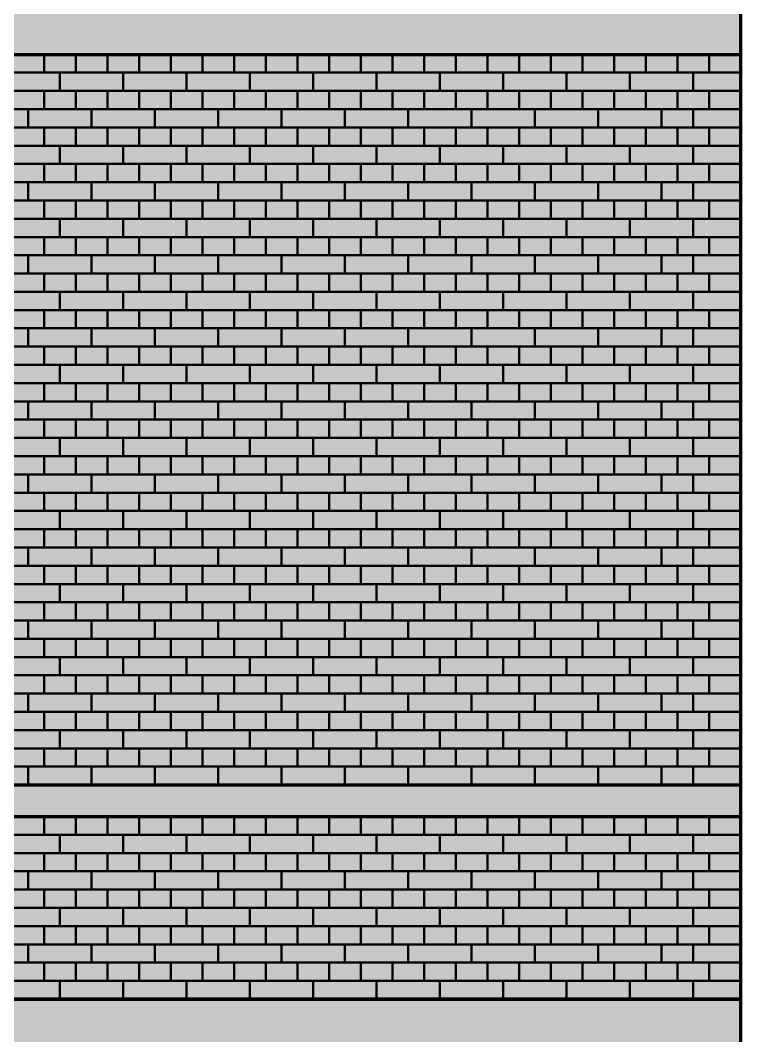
# Model space of a CAD drawing. Header units: millimetres. Extents: x 26 to 140, y 301 to 425.
# Drawn here: x 115.57 to 140.22, y 335.29 to 370.04 of the extents above; entities that cross this region are included whole.
import ezdxf

# ---------------------------------------------------------------- set-up
doc = ezdxf.new("R2010")
doc.units = ezdxf.units.MM
doc.linetypes.add('Volllinie', pattern=[0])
for name, color, linetype, lineweight, true_color in [('Fundament', 178, 'Continuous', 25, 0x000000), ('Rot', 178, 'Continuous', 70, 0x000000), ('Schwarz', 178, 'Continuous', 70, 0x000000), ('Zeichnung', 178, 'Continuous', 25, 0x000000)]:
    doc.layers.add(name, color=color, linetype=linetype, lineweight=lineweight, true_color=true_color)

msp = doc.modelspace()

# ---------------------------------------------------------------- hatches: boundary and pattern name
at = {"layer": 'Fundament', "linetype": 'Volllinie', "lineweight": 50, "true_color": 0xccc4ba}
msp.add_hatch(color=9, dxfattribs=at).paths.add_polyline_path([(41.633, 332.542), (41.633, 336.542), (140.216, 336.542), (140.216, 332.542)], flags=0)
at = {"layer": 'Rot', "linetype": 'Volllinie', "lineweight": 70, "true_color": 0xcc3300}
h = msp.add_hatch(color=22, dxfattribs=at)
edge = h.paths.add_edge_path(flags=0)
edge.add_line((84.966, 343.875), (84.966, 360.125))
edge.add_arc((90.924, 346.549), 14.826, 66.3035, 113.6965, ccw=False)
edge.add_line((96.883, 360.125), (96.883, 343.875))
edge.add_line((96.883, 343.875), (84.966, 343.875))
edge = h.paths.add_edge_path(flags=0)
edge.add_line((87.133, 377.917), (87.133, 393.542))
edge.add_arc((90.924, 382.353), 11.814, 71.2796, 108.7204, ccw=False)
edge.add_line((94.716, 393.542), (94.716, 377.917))
edge.add_line((94.716, 377.917), (87.133, 377.917))
edge = h.paths.add_edge_path(flags=0)
edge.add_line((82.258, 404.167), (82.258, 411.979))
edge.add_arc((85.237, 405.191), 7.413, 66.3035, 113.6965, ccw=False)
edge.add_line((88.216, 411.979), (88.216, 404.167))
edge.add_line((88.216, 404.167), (82.258, 404.167))
edge = h.paths.add_edge_path(flags=0)
edge.add_line((92.549, 404.167), (92.549, 411.979))
edge.add_arc((95.528, 405.191), 7.413, 66.3035, 113.6965, ccw=False)
edge.add_line((98.508, 411.979), (98.508, 404.167))
edge.add_line((98.508, 404.167), (92.549, 404.167))
h.paths.add_polyline_path([(41.633, 336.542), (140.216, 336.542), (140.216, 404.167), (105.008, 404.167), (105.008, 415.417), (95.633, 424.792), (85.133, 424.792), (75.758, 415.417), (75.758, 404.167), (41.633, 404.167)], flags=0)

# ---------------------------------------------------------------- linework, layer by layer
at = {"layer": 'Schwarz', "flags": 128}
msp.add_lwpolyline([(41.633, 336.542), (140.216, 336.542), (140.216, 404.167), (105.008, 404.167), (105.008, 415.417), (95.633, 424.792), (85.133, 424.792), (75.758, 415.417), (75.758, 404.167), (41.633, 404.167)], close=True, dxfattribs=at)
for points in [[(41.633, 368.875), (140.216, 368.875)], [(96.883, 343.875), (140.216, 343.875)], [(41.633, 342.792), (140.216, 342.792)]]:
    msp.add_lwpolyline(points, dxfattribs=at)
at = {"layer": 'Schwarz', "color": 178, "linetype": 'Volllinie', "lineweight": 70, "true_color": 0x000000, "flags": 128}
msp.add_lwpolyline([(41.633, 336.542), (41.633, 332.542), (140.216, 332.542), (140.216, 336.542)], close=True, dxfattribs=at)
at = {"layer": 'Zeichnung', "color": 1, "linetype": 'Volllinie', "lineweight": 50, "true_color": 0xff0000, "flags": 128}
for points in [[(116.383, 368.25), (116.383, 368.875)], [(117.466, 368.25), (117.466, 368.875)], [(118.549, 368.25), (118.549, 368.875)], [(119.633, 368.25), (119.633, 368.875)], [(120.716, 368.25), (120.716, 368.875)], [(121.799, 368.25), (121.799, 368.875)], [(122.883, 368.25), (122.883, 368.875)], [(123.966, 368.25), (123.966, 368.875)], [(125.049, 368.25), (125.049, 368.875)], [(126.133, 368.25), (126.133, 368.875)], [(127.216, 368.25), (127.216, 368.875)], [(128.299, 368.25), (128.299, 368.875)], [(129.383, 368.25), (129.383, 368.875)], [(130.466, 368.25), (130.466, 368.875)], [(131.549, 368.25), (131.549, 368.875)], [(132.633, 368.25), (132.633, 368.875)], [(133.716, 368.25), (133.716, 368.875)], [(134.799, 368.25), (134.799, 368.875)], [(135.883, 368.25), (135.883, 368.875)], [(136.966, 368.25), (136.966, 368.875)], [(138.049, 368.25), (138.049, 368.875)], [(139.133, 368.25), (139.133, 368.875)], [(140.216, 368.25), (41.633, 368.25)], [(116.924, 368.25), (116.924, 367.625)], [(119.091, 368.25), (119.091, 367.625)], [(121.258, 368.25), (121.258, 367.625)], [(123.424, 368.25), (123.424, 367.625)], [(125.591, 368.25), (125.591, 367.625)], [(127.758, 368.25), (127.758, 367.625)], [(129.924, 368.25), (129.924, 367.625)], [(132.091, 368.25), (132.091, 367.625)], [(134.258, 368.25), (134.258, 367.625)], [(136.424, 368.25), (136.424, 367.625)], [(138.591, 368.25), (138.591, 367.625)], [(41.633, 367.625), (140.216, 367.625)], [(116.383, 367), (116.383, 367.625)], [(117.466, 367), (117.466, 367.625)], [(118.549, 367), (118.549, 367.625)], [(119.633, 367), (119.633, 367.625)], [(120.716, 367), (120.716, 367.625)], [(121.799, 367), (121.799, 367.625)], [(122.883, 367), (122.883, 367.625)], [(123.966, 367), (123.966, 367.625)], [(125.049, 367), (125.049, 367.625)], [(126.133, 367), (126.133, 367.625)], [(127.216, 367), (127.216, 367.625)], [(128.299, 367), (128.299, 367.625)], [(129.383, 367), (129.383, 367.625)], [(130.466, 367), (130.466, 367.625)], [(131.549, 367), (131.549, 367.625)], [(132.633, 367), (132.633, 367.625)], [(133.716, 367), (133.716, 367.625)], [(134.799, 367), (134.799, 367.625)], [(135.883, 367), (135.883, 367.625)], [(136.966, 367), (136.966, 367.625)], [(138.049, 367), (138.049, 367.625)], [(139.133, 367), (139.133, 367.625)], [(41.633, 367), (140.216, 367)], [(115.841, 367), (115.841, 366.375)], [(118.008, 367), (118.008, 366.375)], [(120.174, 367), (120.174, 366.375)], [(122.341, 367), (122.341, 366.375)], [(124.508, 367), (124.508, 366.375)], [(126.674, 367), (126.674, 366.375)], [(128.841, 367), (128.841, 366.375)], [(131.008, 367), (131.008, 366.375)], [(133.174, 367), (133.174, 366.375)], [(135.341, 367), (135.341, 366.375)], [(137.508, 366.375), (137.508, 367)], [(138.591, 367), (138.591, 366.375)], [(41.633, 366.375), (140.216, 366.375)], [(116.383, 365.75), (116.383, 366.375)], [(117.466, 365.75), (117.466, 366.375)], [(118.549, 365.75), (118.549, 366.375)], [(119.633, 365.75), (119.633, 366.375)], [(120.716, 365.75), (120.716, 366.375)], [(121.799, 365.75), (121.799, 366.375)], [(122.883, 365.75), (122.883, 366.375)], [(123.966, 365.75), (123.966, 366.375)], [(125.049, 365.75), (125.049, 366.375)], [(126.133, 365.75), (126.133, 366.375)], [(127.216, 365.75), (127.216, 366.375)], [(128.299, 365.75), (128.299, 366.375)], [(129.383, 365.75), (129.383, 366.375)], [(130.466, 365.75), (130.466, 366.375)], [(131.549, 365.75), (131.549, 366.375)], [(132.633, 365.75), (132.633, 366.375)], [(133.716, 365.75), (133.716, 366.375)], [(134.799, 365.75), (134.799, 366.375)], [(135.883, 365.75), (135.883, 366.375)], [(136.966, 365.75), (136.966, 366.375)], [(138.049, 365.75), (138.049, 366.375)], [(139.133, 365.75), (139.133, 366.375)], [(140.216, 365.75), (41.633, 365.75)], [(116.924, 365.75), (116.924, 365.125)], [(119.091, 365.75), (119.091, 365.125)], [(121.258, 365.75), (121.258, 365.125)], [(123.424, 365.75), (123.424, 365.125)], [(125.591, 365.75), (125.591, 365.125)], [(127.758, 365.75), (127.758, 365.125)], [(129.924, 365.75), (129.924, 365.125)], [(132.091, 365.75), (132.091, 365.125)], [(134.258, 365.75), (134.258, 365.125)], [(136.424, 365.75), (136.424, 365.125)], [(138.591, 365.75), (138.591, 365.125)], [(41.633, 365.125), (140.216, 365.125)], [(116.383, 364.5), (116.383, 365.125)], [(117.466, 364.5), (117.466, 365.125)], [(118.549, 364.5), (118.549, 365.125)], [(119.633, 364.5), (119.633, 365.125)], [(120.716, 364.5), (120.716, 365.125)], [(121.799, 364.5), (121.799, 365.125)], [(122.883, 364.5), (122.883, 365.125)], [(123.966, 364.5), (123.966, 365.125)], [(125.049, 364.5), (125.049, 365.125)], [(126.133, 364.5), (126.133, 365.125)], [(127.216, 364.5), (127.216, 365.125)], [(128.299, 364.5), (128.299, 365.125)], [(129.383, 364.5), (129.383, 365.125)], [(130.466, 364.5), (130.466, 365.125)], [(131.549, 364.5), (131.549, 365.125)], [(132.633, 364.5), (132.633, 365.125)], [(133.716, 364.5), (133.716, 365.125)], [(134.799, 364.5), (134.799, 365.125)], [(135.883, 364.5), (135.883, 365.125)], [(136.966, 364.5), (136.966, 365.125)], [(138.049, 364.5), (138.049, 365.125)], [(139.133, 364.5), (139.133, 365.125)], [(41.633, 364.5), (140.216, 364.5)], [(115.841, 364.5), (115.841, 363.875)], [(118.008, 364.5), (118.008, 363.875)], [(120.174, 364.5), (120.174, 363.875)], [(122.341, 364.5), (122.341, 363.875)], [(124.508, 364.5), (124.508, 363.875)], [(126.674, 364.5), (126.674, 363.875)], [(128.841, 364.5), (128.841, 363.875)], [(131.008, 364.5), (131.008, 363.875)], [(133.174, 364.5), (133.174, 363.875)], [(135.341, 364.5), (135.341, 363.875)], [(137.508, 363.875), (137.508, 364.5)], [(138.591, 364.5), (138.591, 363.875)], [(140.216, 363.875), (95.62, 363.875)], [(116.383, 363.25), (116.383, 363.875)], [(117.466, 363.25), (117.466, 363.875)], [(118.549, 363.25), (118.549, 363.875)], [(119.633, 363.25), (119.633, 363.875)], [(120.716, 363.25), (120.716, 363.875)], [(121.799, 363.25), (121.799, 363.875)], [(122.883, 363.25), (122.883, 363.875)], [(123.966, 363.25), (123.966, 363.875)], [(125.049, 363.25), (125.049, 363.875)], [(126.133, 363.25), (126.133, 363.875)], [(127.216, 363.25), (127.216, 363.875)], [(128.299, 363.25), (128.299, 363.875)], [(129.383, 363.25), (129.383, 363.875)], [(130.466, 363.25), (130.466, 363.875)], [(131.549, 363.25), (131.549, 363.875)], [(132.633, 363.25), (132.633, 363.875)], [(133.716, 363.25), (133.716, 363.875)], [(134.799, 363.25), (134.799, 363.875)], [(135.883, 363.25), (135.883, 363.875)], [(136.966, 363.25), (136.966, 363.875)], [(138.049, 363.25), (138.049, 363.875)], [(139.133, 363.25), (139.133, 363.875)], [(97.506, 363.25), (140.216, 363.25)], [(116.924, 363.25), (116.924, 362.625)], [(119.091, 363.25), (119.091, 362.625)], [(121.258, 363.25), (121.258, 362.625)], [(123.424, 363.25), (123.424, 362.625)], [(125.591, 363.25), (125.591, 362.625)], [(127.758, 363.25), (127.758, 362.625)], [(129.924, 363.25), (129.924, 362.625)], [(132.091, 363.25), (132.091, 362.625)], [(134.258, 363.25), (134.258, 362.625)], [(136.424, 363.25), (136.424, 362.625)], [(138.591, 363.25), (138.591, 362.625)], [(140.216, 362.625), (97.98, 362.625)], [(116.383, 362), (116.383, 362.625)], [(117.466, 362), (117.466, 362.625)], [(118.549, 362), (118.549, 362.625)], [(119.633, 362), (119.633, 362.625)], [(120.716, 362), (120.716, 362.625)], [(121.799, 362), (121.799, 362.625)], [(122.883, 362), (122.883, 362.625)], [(123.966, 362), (123.966, 362.625)], [(125.049, 362), (125.049, 362.625)], [(126.133, 362), (126.133, 362.625)], [(127.216, 362), (127.216, 362.625)], [(128.299, 362), (128.299, 362.625)], [(129.383, 362), (129.383, 362.625)], [(130.466, 362), (130.466, 362.625)], [(131.549, 362), (131.549, 362.625)], [(132.633, 362), (132.633, 362.625)], [(133.716, 362), (133.716, 362.625)], [(134.799, 362), (134.799, 362.625)], [(135.883, 362), (135.883, 362.625)], [(136.966, 362), (136.966, 362.625)], [(138.049, 362), (138.049, 362.625)], [(139.133, 362), (139.133, 362.625)], [(140.216, 362), (97.706, 362)], [(115.841, 362), (115.841, 361.375)], [(118.008, 362), (118.008, 361.375)], [(120.174, 362), (120.174, 361.375)], [(122.341, 362), (122.341, 361.375)], [(124.508, 362), (124.508, 361.375)], [(126.674, 362), (126.674, 361.375)], [(128.841, 362), (128.841, 361.375)], [(131.008, 362), (131.008, 361.375)], [(133.174, 362), (133.174, 361.375)], [(135.341, 362), (135.341, 361.375)], [(137.508, 361.375), (137.508, 362)], [(138.591, 362), (138.591, 361.375)], [(140.216, 361.375), (97.431, 361.375)], [(116.383, 360.75), (116.383, 361.375)], [(117.466, 360.75), (117.466, 361.375)], [(118.549, 360.75), (118.549, 361.375)], [(119.633, 360.75), (119.633, 361.375)], [(120.716, 360.75), (120.716, 361.375)], [(121.799, 360.75), (121.799, 361.375)], [(122.883, 360.75), (122.883, 361.375)], [(123.966, 360.75), (123.966, 361.375)], [(125.049, 360.75), (125.049, 361.375)], [(126.133, 360.75), (126.133, 361.375)], [(127.216, 360.75), (127.216, 361.375)], [(128.299, 360.75), (128.299, 361.375)], [(129.383, 360.75), (129.383, 361.375)], [(130.466, 360.75), (130.466, 361.375)], [(131.549, 360.75), (131.549, 361.375)], [(132.633, 360.75), (132.633, 361.375)], [(133.716, 360.75), (133.716, 361.375)], [(134.799, 360.75), (134.799, 361.375)], [(135.883, 360.75), (135.883, 361.375)], [(136.966, 360.75), (136.966, 361.375)], [(138.049, 360.75), (138.049, 361.375)], [(139.133, 360.75), (139.133, 361.375)], [(97.157, 360.75), (140.216, 360.75)], [(116.924, 360.75), (116.924, 360.125)], [(119.091, 360.75), (119.091, 360.125)], [(121.258, 360.75), (121.258, 360.125)], [(123.424, 360.75), (123.424, 360.125)], [(125.591, 360.75), (125.591, 360.125)], [(127.758, 360.75), (127.758, 360.125)], [(129.924, 360.75), (129.924, 360.125)], [(132.091, 360.75), (132.091, 360.125)], [(134.258, 360.75), (134.258, 360.125)], [(136.424, 360.75), (136.424, 360.125)], [(138.591, 360.75), (138.591, 360.125)], [(140.216, 360.125), (96.883, 360.125)], [(116.383, 359.5), (116.383, 360.125)], [(117.466, 359.5), (117.466, 360.125)], [(118.549, 359.5), (118.549, 360.125)], [(119.633, 359.5), (119.633, 360.125)], [(120.716, 359.5), (120.716, 360.125)], [(121.799, 359.5), (121.799, 360.125)], [(122.883, 359.5), (122.883, 360.125)], [(123.966, 359.5), (123.966, 360.125)], [(125.049, 359.5), (125.049, 360.125)], [(126.133, 359.5), (126.133, 360.125)], [(127.216, 359.5), (127.216, 360.125)], [(128.299, 359.5), (128.299, 360.125)], [(129.383, 359.5), (129.383, 360.125)], [(130.466, 359.5), (130.466, 360.125)], [(131.549, 359.5), (131.549, 360.125)], [(132.633, 359.5), (132.633, 360.125)], [(133.716, 359.5), (133.716, 360.125)], [(134.799, 359.5), (134.799, 360.125)], [(135.883, 359.5), (135.883, 360.125)], [(136.966, 359.5), (136.966, 360.125)], [(138.049, 359.5), (138.049, 360.125)], [(139.133, 359.5), (139.133, 360.125)], [(140.216, 359.5), (96.883, 359.5)], [(115.841, 359.5), (115.841, 358.875)], [(118.008, 359.5), (118.008, 358.875)], [(120.174, 359.5), (120.174, 358.875)], [(122.341, 359.5), (122.341, 358.875)], [(124.508, 359.5), (124.508, 358.875)], [(126.674, 359.5), (126.674, 358.875)], [(128.841, 359.5), (128.841, 358.875)], [(131.008, 359.5), (131.008, 358.875)], [(133.174, 359.5), (133.174, 358.875)], [(135.341, 359.5), (135.341, 358.875)], [(137.508, 358.875), (137.508, 359.5)], [(138.591, 359.5), (138.591, 358.875)], [(140.216, 358.875), (96.883, 358.875)], [(116.383, 358.25), (116.383, 358.875)], [(117.466, 358.25), (117.466, 358.875)], [(118.549, 358.25), (118.549, 358.875)], [(119.633, 358.25), (119.633, 358.875)], [(120.716, 358.25), (120.716, 358.875)], [(121.799, 358.25), (121.799, 358.875)], [(122.883, 358.25), (122.883, 358.875)], [(123.966, 358.25), (123.966, 358.875)], [(125.049, 358.25), (125.049, 358.875)], [(126.133, 358.25), (126.133, 358.875)], [(127.216, 358.25), (127.216, 358.875)], [(128.299, 358.25), (128.299, 358.875)], [(129.383, 358.25), (129.383, 358.875)], [(130.466, 358.25), (130.466, 358.875)], [(131.549, 358.25), (131.549, 358.875)], [(132.633, 358.25), (132.633, 358.875)], [(133.716, 358.25), (133.716, 358.875)], [(134.799, 358.25), (134.799, 358.875)], [(135.883, 358.25), (135.883, 358.875)], [(136.966, 358.25), (136.966, 358.875)], [(138.049, 358.25), (138.049, 358.875)], [(139.133, 358.25), (139.133, 358.875)], [(96.883, 358.25), (140.216, 358.25)], [(116.924, 358.25), (116.924, 357.625)], [(119.091, 358.25), (119.091, 357.625)], [(121.258, 358.25), (121.258, 357.625)], [(123.424, 358.25), (123.424, 357.625)], [(125.591, 358.25), (125.591, 357.625)], [(127.758, 358.25), (127.758, 357.625)], [(129.924, 358.25), (129.924, 357.625)], [(132.091, 358.25), (132.091, 357.625)], [(134.258, 358.25), (134.258, 357.625)], [(136.424, 358.25), (136.424, 357.625)], [(138.591, 358.25), (138.591, 357.625)], [(140.216, 357.625), (96.883, 357.625)], [(116.383, 357), (116.383, 357.625)], [(117.466, 357), (117.466, 357.625)], [(118.549, 357), (118.549, 357.625)], [(119.633, 357), (119.633, 357.625)], [(120.716, 357), (120.716, 357.625)], [(121.799, 357), (121.799, 357.625)], [(122.883, 357), (122.883, 357.625)], [(123.966, 357), (123.966, 357.625)], [(125.049, 357), (125.049, 357.625)], [(126.133, 357), (126.133, 357.625)], [(127.216, 357), (127.216, 357.625)], [(128.299, 357), (128.299, 357.625)], [(129.383, 357), (129.383, 357.625)], [(130.466, 357), (130.466, 357.625)], [(131.549, 357), (131.549, 357.625)], [(132.633, 357), (132.633, 357.625)], [(133.716, 357), (133.716, 357.625)], [(134.799, 357), (134.799, 357.625)], [(135.883, 357), (135.883, 357.625)], [(136.966, 357), (136.966, 357.625)], [(138.049, 357), (138.049, 357.625)], [(139.133, 357), (139.133, 357.625)], [(140.216, 357), (96.883, 357)], [(115.841, 357), (115.841, 356.375)], [(118.008, 357), (118.008, 356.375)], [(120.174, 357), (120.174, 356.375)], [(122.341, 357), (122.341, 356.375)], [(124.508, 357), (124.508, 356.375)], [(126.674, 357), (126.674, 356.375)], [(128.841, 357), (128.841, 356.375)], [(131.008, 357), (131.008, 356.375)], [(133.174, 357), (133.174, 356.375)], [(135.341, 357), (135.341, 356.375)], [(137.508, 356.375), (137.508, 357)], [(138.591, 357), (138.591, 356.375)], [(140.216, 356.375), (96.883, 356.375)], [(116.383, 355.75), (116.383, 356.375)], [(117.466, 355.75), (117.466, 356.375)], [(118.549, 355.75), (118.549, 356.375)], [(119.633, 355.75), (119.633, 356.375)], [(120.716, 355.75), (120.716, 356.375)], [(121.799, 355.75), (121.799, 356.375)], [(122.883, 355.75), (122.883, 356.375)], [(123.966, 355.75), (123.966, 356.375)], [(125.049, 355.75), (125.049, 356.375)], [(126.133, 355.75), (126.133, 356.375)], [(127.216, 355.75), (127.216, 356.375)], [(128.299, 355.75), (128.299, 356.375)], [(129.383, 355.75), (129.383, 356.375)], [(130.466, 355.75), (130.466, 356.375)], [(131.549, 355.75), (131.549, 356.375)], [(132.633, 355.75), (132.633, 356.375)], [(133.716, 355.75), (133.716, 356.375)], [(134.799, 355.75), (134.799, 356.375)], [(135.883, 355.75), (135.883, 356.375)], [(136.966, 355.75), (136.966, 356.375)], [(138.049, 355.75), (138.049, 356.375)], [(139.133, 355.75), (139.133, 356.375)], [(96.883, 355.75), (140.216, 355.75)], [(116.924, 355.75), (116.924, 355.125)], [(119.091, 355.75), (119.091, 355.125)], [(121.258, 355.75), (121.258, 355.125)], [(123.424, 355.75), (123.424, 355.125)], [(125.591, 355.75), (125.591, 355.125)], [(127.758, 355.75), (127.758, 355.125)], [(129.924, 355.75), (129.924, 355.125)], [(132.091, 355.75), (132.091, 355.125)], [(134.258, 355.75), (134.258, 355.125)], [(136.424, 355.75), (136.424, 355.125)], [(138.591, 355.75), (138.591, 355.125)], [(140.216, 355.125), (96.883, 355.125)], [(116.383, 354.5), (116.383, 355.125)], [(117.466, 354.5), (117.466, 355.125)], [(118.549, 354.5), (118.549, 355.125)], [(119.633, 354.5), (119.633, 355.125)], [(120.716, 354.5), (120.716, 355.125)], [(121.799, 354.5), (121.799, 355.125)], [(122.883, 354.5), (122.883, 355.125)], [(123.966, 354.5), (123.966, 355.125)], [(125.049, 354.5), (125.049, 355.125)], [(126.133, 354.5), (126.133, 355.125)], [(127.216, 354.5), (127.216, 355.125)], [(128.299, 354.5), (128.299, 355.125)], [(129.383, 354.5), (129.383, 355.125)], [(130.466, 354.5), (130.466, 355.125)], [(131.549, 354.5), (131.549, 355.125)], [(132.633, 354.5), (132.633, 355.125)], [(133.716, 354.5), (133.716, 355.125)], [(134.799, 354.5), (134.799, 355.125)], [(135.883, 354.5), (135.883, 355.125)], [(136.966, 354.5), (136.966, 355.125)], [(138.049, 354.5), (138.049, 355.125)], [(139.133, 354.5), (139.133, 355.125)], [(140.216, 354.5), (96.883, 354.5)], [(115.841, 354.5), (115.841, 353.875)], [(118.008, 354.5), (118.008, 353.875)], [(120.174, 354.5), (120.174, 353.875)], [(122.341, 354.5), (122.341, 353.875)], [(124.508, 354.5), (124.508, 353.875)], [(126.674, 354.5), (126.674, 353.875)], [(128.841, 354.5), (128.841, 353.875)], [(131.008, 354.5), (131.008, 353.875)], [(133.174, 354.5), (133.174, 353.875)], [(135.341, 354.5), (135.341, 353.875)], [(137.508, 353.875), (137.508, 354.5)], [(138.591, 354.5), (138.591, 353.875)], [(140.216, 353.875), (96.883, 353.875)], [(116.383, 353.25), (116.383, 353.875)], [(117.466, 353.25), (117.466, 353.875)], [(118.549, 353.25), (118.549, 353.875)], [(119.633, 353.25), (119.633, 353.875)], [(120.716, 353.25), (120.716, 353.875)], [(121.799, 353.25), (121.799, 353.875)], [(122.883, 353.25), (122.883, 353.875)], [(123.966, 353.25), (123.966, 353.875)], [(125.049, 353.25), (125.049, 353.875)], [(126.133, 353.25), (126.133, 353.875)], [(127.216, 353.25), (127.216, 353.875)], [(128.299, 353.25), (128.299, 353.875)], [(129.383, 353.25), (129.383, 353.875)], [(130.466, 353.25), (130.466, 353.875)], [(131.549, 353.25), (131.549, 353.875)], [(132.633, 353.25), (132.633, 353.875)], [(133.716, 353.25), (133.716, 353.875)], [(134.799, 353.25), (134.799, 353.875)], [(135.883, 353.25), (135.883, 353.875)], [(136.966, 353.25), (136.966, 353.875)], [(138.049, 353.25), (138.049, 353.875)], [(139.133, 353.25), (139.133, 353.875)], [(96.883, 353.25), (140.216, 353.25)], [(116.924, 353.25), (116.924, 352.625)], [(119.091, 353.25), (119.091, 352.625)], [(121.258, 353.25), (121.258, 352.625)], [(123.424, 353.25), (123.424, 352.625)], [(125.591, 353.25), (125.591, 352.625)], [(127.758, 353.25), (127.758, 352.625)], [(129.924, 353.25), (129.924, 352.625)], [(132.091, 353.25), (132.091, 352.625)], [(134.258, 353.25), (134.258, 352.625)], [(136.424, 353.25), (136.424, 352.625)], [(138.591, 353.25), (138.591, 352.625)], [(140.216, 352.625), (96.883, 352.625)], [(116.383, 352), (116.383, 352.625)], [(117.466, 352), (117.466, 352.625)], [(118.549, 352), (118.549, 352.625)], [(119.633, 352), (119.633, 352.625)], [(120.716, 352), (120.716, 352.625)], [(121.799, 352), (121.799, 352.625)], [(122.883, 352), (122.883, 352.625)], [(123.966, 352), (123.966, 352.625)], [(125.049, 352), (125.049, 352.625)], [(126.133, 352), (126.133, 352.625)], [(127.216, 352), (127.216, 352.625)], [(128.299, 352), (128.299, 352.625)], [(129.383, 352), (129.383, 352.625)], [(130.466, 352), (130.466, 352.625)], [(131.549, 352), (131.549, 352.625)], [(132.633, 352), (132.633, 352.625)], [(133.716, 352), (133.716, 352.625)], [(134.799, 352), (134.799, 352.625)], [(135.883, 352), (135.883, 352.625)], [(136.966, 352), (136.966, 352.625)], [(138.049, 352), (138.049, 352.625)], [(139.133, 352), (139.133, 352.625)], [(140.216, 352), (96.883, 352)], [(115.841, 352), (115.841, 351.375)], [(118.008, 352), (118.008, 351.375)], [(120.174, 352), (120.174, 351.375)], [(122.341, 352), (122.341, 351.375)], [(124.508, 352), (124.508, 351.375)], [(126.674, 352), (126.674, 351.375)], [(128.841, 352), (128.841, 351.375)], [(131.008, 352), (131.008, 351.375)], [(133.174, 352), (133.174, 351.375)], [(135.341, 352), (135.341, 351.375)], [(137.508, 351.375), (137.508, 352)], [(138.591, 352), (138.591, 351.375)], [(140.216, 351.375), (96.883, 351.375)], [(116.383, 350.75), (116.383, 351.375)], [(117.466, 350.75), (117.466, 351.375)], [(118.549, 350.75), (118.549, 351.375)], [(119.633, 350.75), (119.633, 351.375)], [(120.716, 350.75), (120.716, 351.375)], [(121.799, 350.75), (121.799, 351.375)], [(122.883, 350.75), (122.883, 351.375)], [(123.966, 350.75), (123.966, 351.375)], [(125.049, 350.75), (125.049, 351.375)], [(126.133, 350.75), (126.133, 351.375)], [(127.216, 350.75), (127.216, 351.375)], [(128.299, 350.75), (128.299, 351.375)], [(129.383, 350.75), (129.383, 351.375)], [(130.466, 350.75), (130.466, 351.375)], [(131.549, 350.75), (131.549, 351.375)], [(132.633, 350.75), (132.633, 351.375)], [(133.716, 350.75), (133.716, 351.375)], [(134.799, 350.75), (134.799, 351.375)], [(135.883, 350.75), (135.883, 351.375)], [(136.966, 350.75), (136.966, 351.375)], [(138.049, 350.75), (138.049, 351.375)], [(139.133, 350.75), (139.133, 351.375)], [(96.883, 350.75), (140.216, 350.75)], [(116.924, 350.75), (116.924, 350.125)], [(119.091, 350.75), (119.091, 350.125)], [(121.258, 350.75), (121.258, 350.125)], [(123.424, 350.75), (123.424, 350.125)], [(125.591, 350.75), (125.591, 350.125)], [(127.758, 350.75), (127.758, 350.125)], [(129.924, 350.75), (129.924, 350.125)], [(132.091, 350.75), (132.091, 350.125)], [(134.258, 350.75), (134.258, 350.125)], [(136.424, 350.75), (136.424, 350.125)], [(138.591, 350.75), (138.591, 350.125)], [(140.216, 350.125), (96.883, 350.125)], [(116.383, 349.5), (116.383, 350.125)], [(117.466, 349.5), (117.466, 350.125)], [(118.549, 349.5), (118.549, 350.125)], [(119.633, 349.5), (119.633, 350.125)], [(120.716, 349.5), (120.716, 350.125)], [(121.799, 349.5), (121.799, 350.125)], [(122.883, 349.5), (122.883, 350.125)], [(123.966, 349.5), (123.966, 350.125)], [(125.049, 349.5), (125.049, 350.125)], [(126.133, 349.5), (126.133, 350.125)], [(127.216, 349.5), (127.216, 350.125)], [(128.299, 349.5), (128.299, 350.125)], [(129.383, 349.5), (129.383, 350.125)], [(130.466, 349.5), (130.466, 350.125)], [(131.549, 349.5), (131.549, 350.125)], [(132.633, 349.5), (132.633, 350.125)], [(133.716, 349.5), (133.716, 350.125)], [(134.799, 349.5), (134.799, 350.125)], [(135.883, 349.5), (135.883, 350.125)], [(136.966, 349.5), (136.966, 350.125)], [(138.049, 349.5), (138.049, 350.125)], [(139.133, 349.5), (139.133, 350.125)], [(140.216, 349.5), (96.883, 349.5)], [(115.841, 349.5), (115.841, 348.875)], [(118.008, 349.5), (118.008, 348.875)], [(120.174, 349.5), (120.174, 348.875)], [(122.341, 349.5), (122.341, 348.875)], [(124.508, 349.5), (124.508, 348.875)], [(126.674, 349.5), (126.674, 348.875)], [(128.841, 349.5), (128.841, 348.875)], [(131.008, 349.5), (131.008, 348.875)], [(133.174, 349.5), (133.174, 348.875)], [(135.341, 349.5), (135.341, 348.875)], [(137.508, 348.875), (137.508, 349.5)], [(138.591, 349.5), (138.591, 348.875)], [(140.216, 348.875), (96.883, 348.875)], [(116.383, 348.25), (116.383, 348.875)], [(117.466, 348.25), (117.466, 348.875)], [(118.549, 348.25), (118.549, 348.875)], [(119.633, 348.25), (119.633, 348.875)], [(120.716, 348.25), (120.716, 348.875)], [(121.799, 348.25), (121.799, 348.875)], [(122.883, 348.25), (122.883, 348.875)], [(123.966, 348.25), (123.966, 348.875)], [(125.049, 348.25), (125.049, 348.875)], [(126.133, 348.25), (126.133, 348.875)], [(127.216, 348.25), (127.216, 348.875)], [(128.299, 348.25), (128.299, 348.875)], [(129.383, 348.25), (129.383, 348.875)], [(130.466, 348.25), (130.466, 348.875)], [(131.549, 348.25), (131.549, 348.875)], [(132.633, 348.25), (132.633, 348.875)], [(133.716, 348.25), (133.716, 348.875)], [(134.799, 348.25), (134.799, 348.875)], [(135.883, 348.25), (135.883, 348.875)], [(136.966, 348.25), (136.966, 348.875)], [(138.049, 348.25), (138.049, 348.875)], [(139.133, 348.25), (139.133, 348.875)], [(96.883, 348.25), (140.216, 348.25)], [(116.924, 348.25), (116.924, 347.625)], [(119.091, 348.25), (119.091, 347.625)], [(121.258, 348.25), (121.258, 347.625)], [(123.424, 348.25), (123.424, 347.625)], [(125.591, 348.25), (125.591, 347.625)], [(127.758, 348.25), (127.758, 347.625)], [(129.924, 348.25), (129.924, 347.625)], [(132.091, 348.25), (132.091, 347.625)], [(134.258, 348.25), (134.258, 347.625)], [(136.424, 348.25), (136.424, 347.625)], [(138.591, 348.25), (138.591, 347.625)], [(140.216, 347.625), (96.883, 347.625)], [(116.383, 347), (116.383, 347.625)], [(117.466, 347), (117.466, 347.625)], [(118.549, 347), (118.549, 347.625)], [(119.633, 347), (119.633, 347.625)], [(120.716, 347), (120.716, 347.625)], [(121.799, 347), (121.799, 347.625)], [(122.883, 347), (122.883, 347.625)], [(123.966, 347), (123.966, 347.625)], [(125.049, 347), (125.049, 347.625)], [(126.133, 347), (126.133, 347.625)], [(127.216, 347), (127.216, 347.625)], [(128.299, 347), (128.299, 347.625)], [(129.383, 347), (129.383, 347.625)], [(130.466, 347), (130.466, 347.625)], [(131.549, 347), (131.549, 347.625)], [(132.633, 347), (132.633, 347.625)], [(133.716, 347), (133.716, 347.625)], [(134.799, 347), (134.799, 347.625)], [(135.883, 347), (135.883, 347.625)], [(136.966, 347), (136.966, 347.625)], [(138.049, 347), (138.049, 347.625)], [(139.133, 347), (139.133, 347.625)], [(140.216, 347), (96.883, 347)], [(115.841, 347), (115.841, 346.375)], [(118.008, 347), (118.008, 346.375)], [(120.174, 347), (120.174, 346.375)], [(122.341, 347), (122.341, 346.375)], [(124.508, 347), (124.508, 346.375)], [(126.674, 347), (126.674, 346.375)], [(128.841, 347), (128.841, 346.375)], [(131.008, 347), (131.008, 346.375)], [(133.174, 347), (133.174, 346.375)], [(135.341, 347), (135.341, 346.375)], [(137.508, 346.375), (137.508, 347)], [(138.591, 347), (138.591, 346.375)], [(140.216, 346.375), (96.883, 346.375)], [(116.383, 345.75), (116.383, 346.375)], [(117.466, 345.75), (117.466, 346.375)], [(118.549, 345.75), (118.549, 346.375)], [(119.633, 345.75), (119.633, 346.375)], [(120.716, 345.75), (120.716, 346.375)], [(121.799, 345.75), (121.799, 346.375)], [(122.883, 345.75), (122.883, 346.375)], [(123.966, 345.75), (123.966, 346.375)], [(125.049, 345.75), (125.049, 346.375)], [(126.133, 345.75), (126.133, 346.375)], [(127.216, 345.75), (127.216, 346.375)], [(128.299, 345.75), (128.299, 346.375)], [(129.383, 345.75), (129.383, 346.375)], [(130.466, 345.75), (130.466, 346.375)], [(131.549, 345.75), (131.549, 346.375)], [(132.633, 345.75), (132.633, 346.375)], [(133.716, 345.75), (133.716, 346.375)], [(134.799, 345.75), (134.799, 346.375)], [(135.883, 345.75), (135.883, 346.375)], [(136.966, 345.75), (136.966, 346.375)], [(138.049, 345.75), (138.049, 346.375)], [(139.133, 345.75), (139.133, 346.375)], [(96.883, 345.75), (140.216, 345.75)], [(116.924, 345.75), (116.924, 345.125)], [(119.091, 345.75), (119.091, 345.125)], [(121.258, 345.75), (121.258, 345.125)], [(123.424, 345.75), (123.424, 345.125)], [(125.591, 345.75), (125.591, 345.125)], [(127.758, 345.75), (127.758, 345.125)], [(129.924, 345.75), (129.924, 345.125)], [(132.091, 345.75), (132.091, 345.125)], [(134.258, 345.75), (134.258, 345.125)], [(136.424, 345.75), (136.424, 345.125)], [(138.591, 345.75), (138.591, 345.125)], [(140.216, 345.125), (96.883, 345.125)], [(116.383, 344.5), (116.383, 345.125)], [(117.466, 344.5), (117.466, 345.125)], [(118.549, 344.5), (118.549, 345.125)], [(119.633, 344.5), (119.633, 345.125)], [(120.716, 344.5), (120.716, 345.125)], [(121.799, 344.5), (121.799, 345.125)], [(122.883, 344.5), (122.883, 345.125)], [(123.966, 344.5), (123.966, 345.125)], [(125.049, 344.5), (125.049, 345.125)], [(126.133, 344.5), (126.133, 345.125)], [(127.216, 344.5), (127.216, 345.125)], [(128.299, 344.5), (128.299, 345.125)], [(129.383, 344.5), (129.383, 345.125)], [(130.466, 344.5), (130.466, 345.125)], [(131.549, 344.5), (131.549, 345.125)], [(132.633, 344.5), (132.633, 345.125)], [(133.716, 344.5), (133.716, 345.125)], [(134.799, 344.5), (134.799, 345.125)], [(135.883, 344.5), (135.883, 345.125)], [(136.966, 344.5), (136.966, 345.125)], [(138.049, 344.5), (138.049, 345.125)], [(139.133, 344.5), (139.133, 345.125)], [(140.216, 344.5), (96.883, 344.5)], [(115.841, 344.5), (115.841, 343.875)], [(118.008, 344.5), (118.008, 343.875)], [(120.174, 344.5), (120.174, 343.875)], [(122.341, 344.5), (122.341, 343.875)], [(124.508, 344.5), (124.508, 343.875)], [(126.674, 344.5), (126.674, 343.875)], [(128.841, 344.5), (128.841, 343.875)], [(131.008, 344.5), (131.008, 343.875)], [(133.174, 344.5), (133.174, 343.875)], [(135.341, 344.5), (135.341, 343.875)], [(137.508, 343.875), (137.508, 344.5)], [(138.591, 344.5), (138.591, 343.875)], [(116.383, 342.167), (116.383, 342.792)], [(117.466, 342.167), (117.466, 342.792)], [(118.549, 342.167), (118.549, 342.792)], [(119.633, 342.167), (119.633, 342.792)], [(120.716, 342.167), (120.716, 342.792)], [(121.799, 342.167), (121.799, 342.792)], [(122.883, 342.167), (122.883, 342.792)], [(123.966, 342.167), (123.966, 342.792)], [(125.049, 342.167), (125.049, 342.792)], [(126.133, 342.167), (126.133, 342.792)], [(127.216, 342.167), (127.216, 342.792)], [(128.299, 342.167), (128.299, 342.792)], [(129.383, 342.167), (129.383, 342.792)], [(130.466, 342.167), (130.466, 342.792)], [(131.549, 342.167), (131.549, 342.792)], [(132.633, 342.167), (132.633, 342.792)], [(133.716, 342.167), (133.716, 342.792)], [(134.799, 342.167), (134.799, 342.792)], [(135.883, 342.167), (135.883, 342.792)], [(136.966, 342.167), (136.966, 342.792)], [(138.049, 342.167), (138.049, 342.792)], [(139.133, 342.167), (139.133, 342.792)], [(41.633, 342.167), (140.216, 342.167)], [(116.924, 342.167), (116.924, 341.542)], [(119.091, 342.167), (119.091, 341.542)], [(121.258, 342.167), (121.258, 341.542)], [(123.424, 342.167), (123.424, 341.542)], [(125.591, 342.167), (125.591, 341.542)], [(127.758, 342.167), (127.758, 341.542)], [(129.924, 342.167), (129.924, 341.542)], [(132.091, 342.167), (132.091, 341.542)], [(134.258, 342.167), (134.258, 341.542)], [(136.424, 342.167), (136.424, 341.542)], [(138.591, 342.167), (138.591, 341.542)], [(41.633, 341.542), (140.216, 341.542)], [(116.383, 340.917), (116.383, 341.542)], [(117.466, 340.917), (117.466, 341.542)], [(118.549, 340.917), (118.549, 341.542)], [(119.633, 340.917), (119.633, 341.542)], [(120.716, 340.917), (120.716, 341.542)], [(121.799, 340.917), (121.799, 341.542)], [(122.883, 340.917), (122.883, 341.542)], [(123.966, 340.917), (123.966, 341.542)], [(125.049, 340.917), (125.049, 341.542)], [(126.133, 340.917), (126.133, 341.542)], [(127.216, 340.917), (127.216, 341.542)], [(128.299, 340.917), (128.299, 341.542)], [(129.383, 340.917), (129.383, 341.542)], [(130.466, 340.917), (130.466, 341.542)], [(131.549, 340.917), (131.549, 341.542)], [(132.633, 340.917), (132.633, 341.542)], [(133.716, 340.917), (133.716, 341.542)], [(134.799, 340.917), (134.799, 341.542)], [(135.883, 340.917), (135.883, 341.542)], [(136.966, 340.917), (136.966, 341.542)], [(138.049, 340.917), (138.049, 341.542)], [(139.133, 340.917), (139.133, 341.542)], [(41.633, 340.917), (140.216, 340.917)], [(115.841, 340.917), (115.841, 340.292)], [(118.008, 340.917), (118.008, 340.292)], [(120.174, 340.917), (120.174, 340.292)], [(122.341, 340.917), (122.341, 340.292)], [(124.508, 340.917), (124.508, 340.292)], [(126.674, 340.917), (126.674, 340.292)], [(128.841, 340.917), (128.841, 340.292)], [(131.008, 340.917), (131.008, 340.292)], [(133.174, 340.917), (133.174, 340.292)], [(135.341, 340.917), (135.341, 340.292)], [(137.508, 340.292), (137.508, 340.917)], [(138.591, 340.917), (138.591, 340.292)], [(41.633, 340.292), (140.216, 340.292)], [(116.383, 339.667), (116.383, 340.292)], [(117.466, 339.667), (117.466, 340.292)], [(118.549, 339.667), (118.549, 340.292)], [(119.633, 339.667), (119.633, 340.292)], [(120.716, 339.667), (120.716, 340.292)], [(121.799, 339.667), (121.799, 340.292)], [(122.883, 339.667), (122.883, 340.292)], [(123.966, 339.667), (123.966, 340.292)], [(125.049, 339.667), (125.049, 340.292)], [(126.133, 339.667), (126.133, 340.292)], [(127.216, 339.667), (127.216, 340.292)], [(128.299, 339.667), (128.299, 340.292)], [(129.383, 339.667), (129.383, 340.292)], [(130.466, 339.667), (130.466, 340.292)], [(131.549, 339.667), (131.549, 340.292)], [(132.633, 339.667), (132.633, 340.292)], [(133.716, 339.667), (133.716, 340.292)], [(134.799, 339.667), (134.799, 340.292)], [(135.883, 339.667), (135.883, 340.292)], [(136.966, 339.667), (136.966, 340.292)], [(138.049, 339.667), (138.049, 340.292)], [(139.133, 339.667), (139.133, 340.292)], [(41.633, 339.667), (140.216, 339.667)], [(116.924, 339.667), (116.924, 339.042)], [(119.091, 339.667), (119.091, 339.042)], [(121.258, 339.667), (121.258, 339.042)], [(123.424, 339.667), (123.424, 339.042)], [(125.591, 339.667), (125.591, 339.042)], [(127.758, 339.667), (127.758, 339.042)], [(129.924, 339.667), (129.924, 339.042)], [(132.091, 339.667), (132.091, 339.042)], [(134.258, 339.667), (134.258, 339.042)], [(136.424, 339.667), (136.424, 339.042)], [(138.591, 339.667), (138.591, 339.042)], [(41.633, 339.042), (140.216, 339.042)], [(116.383, 338.417), (116.383, 339.042)], [(117.466, 338.417), (117.466, 339.042)], [(118.549, 338.417), (118.549, 339.042)], [(119.633, 338.417), (119.633, 339.042)], [(120.716, 338.417), (120.716, 339.042)], [(121.799, 338.417), (121.799, 339.042)], [(122.883, 338.417), (122.883, 339.042)], [(123.966, 338.417), (123.966, 339.042)], [(125.049, 338.417), (125.049, 339.042)], [(126.133, 338.417), (126.133, 339.042)], [(127.216, 338.417), (127.216, 339.042)], [(128.299, 338.417), (128.299, 339.042)], [(129.383, 338.417), (129.383, 339.042)], [(130.466, 338.417), (130.466, 339.042)], [(131.549, 338.417), (131.549, 339.042)], [(132.633, 338.417), (132.633, 339.042)], [(133.716, 338.417), (133.716, 339.042)], [(134.799, 338.417), (134.799, 339.042)], [(135.883, 338.417), (135.883, 339.042)], [(136.966, 338.417), (136.966, 339.042)], [(138.049, 338.417), (138.049, 339.042)], [(139.133, 338.417), (139.133, 339.042)], [(41.633, 338.417), (140.216, 338.417)], [(115.841, 338.417), (115.841, 337.792)], [(118.008, 338.417), (118.008, 337.792)], [(120.174, 338.417), (120.174, 337.792)], [(122.341, 338.417), (122.341, 337.792)], [(124.508, 338.417), (124.508, 337.792)], [(126.674, 338.417), (126.674, 337.792)], [(128.841, 338.417), (128.841, 337.792)], [(131.008, 338.417), (131.008, 337.792)], [(133.174, 338.417), (133.174, 337.792)], [(135.341, 338.417), (135.341, 337.792)], [(137.508, 337.792), (137.508, 338.417)], [(138.591, 338.417), (138.591, 337.792)], [(41.633, 337.792), (140.216, 337.792)], [(116.383, 337.167), (116.383, 337.792)], [(117.466, 337.167), (117.466, 337.792)], [(118.549, 337.167), (118.549, 337.792)], [(119.633, 337.167), (119.633, 337.792)], [(120.716, 337.167), (120.716, 337.792)], [(121.799, 337.167), (121.799, 337.792)], [(122.883, 337.167), (122.883, 337.792)], [(123.966, 337.167), (123.966, 337.792)], [(125.049, 337.167), (125.049, 337.792)], [(126.133, 337.167), (126.133, 337.792)], [(127.216, 337.167), (127.216, 337.792)], [(128.299, 337.167), (128.299, 337.792)], [(129.383, 337.167), (129.383, 337.792)], [(130.466, 337.167), (130.466, 337.792)], [(131.549, 337.167), (131.549, 337.792)], [(132.633, 337.167), (132.633, 337.792)], [(133.716, 337.167), (133.716, 337.792)], [(134.799, 337.167), (134.799, 337.792)], [(135.883, 337.167), (135.883, 337.792)], [(136.966, 337.167), (136.966, 337.792)], [(138.049, 337.167), (138.049, 337.792)], [(139.133, 337.167), (139.133, 337.792)], [(41.633, 337.167), (140.216, 337.167)], [(116.924, 337.167), (116.924, 336.542)], [(119.091, 337.167), (119.091, 336.542)], [(121.258, 337.167), (121.258, 336.542)], [(123.424, 337.167), (123.424, 336.542)], [(125.591, 337.167), (125.591, 336.542)], [(127.758, 337.167), (127.758, 336.542)], [(129.924, 337.167), (129.924, 336.542)], [(132.091, 337.167), (132.091, 336.542)], [(134.258, 337.167), (134.258, 336.542)], [(136.424, 337.167), (136.424, 336.542)], [(138.591, 337.167), (138.591, 336.542)]]:
    msp.add_lwpolyline(points, dxfattribs=at)

doc.saveas('drawing.dxf')
